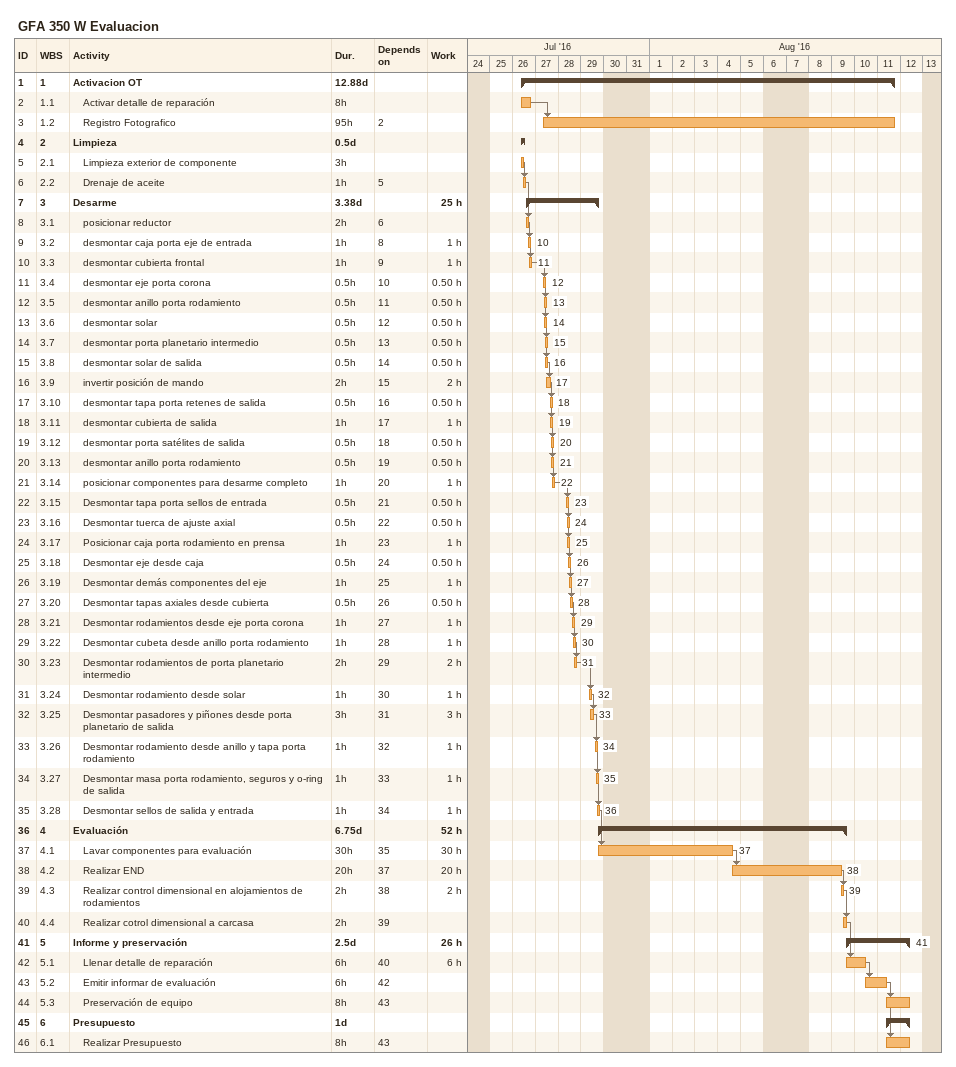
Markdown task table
GFA 350 W Evaluacion

| ID | WBS | Task | Duration | Start | Finish | Predecessors | Resources | Work (h) |
|---|---|---|---|---|---|---|---|---|
| 1 | 1 | **Activacion OT** | 12.88d | 2016-07-26 | 2016-08-11 |  |  |  |
| 2 | 1.1 | Activar detalle de reparación | 8h | 2016-07-26 | 2016-07-26 |  |  |  |
| 3 | 1.2 | Registro Fotografico | 95h | 2016-07-27 | 2016-08-11 | 2 |  |  |
| 4 | 2 | **Limpieza** | 0.5d | 2016-07-26 | 2016-07-26 |  |  |  |
| 5 | 2.1 | Limpieza exterior de componente | 3h | 2016-07-26 | 2016-07-26 |  |  |  |
| 6 | 2.2 | Drenaje de aceite | 1h | 2016-07-26 | 2016-07-26 | 5 |  |  |
| 7 | 3 | **Desarme** | 3.38d | 2016-07-26 | 2016-07-29 |  |  | 25 |
| 8 | 3.1 | posicionar reductor | 2h | 2016-07-26 | 2016-07-26 | 6 |  |  |
| 9 | 3.2 | desmontar caja porta eje de entrada | 1h | 2016-07-26 | 2016-07-26 | 8 | 10 | 1 |
| 10 | 3.3 | desmontar cubierta frontal | 1h | 2016-07-26 | 2016-07-26 | 9 | 11 | 1 |
| 11 | 3.4 | desmontar eje porta corona | 0.5h | 2016-07-27 | 2016-07-27 | 10 | 12 | 0.50 |
| 12 | 3.5 | desmontar anillo porta rodamiento | 0.5h | 2016-07-27 | 2016-07-27 | 11 | 13 | 0.50 |
| 13 | 3.6 | desmontar solar | 0.5h | 2016-07-27 | 2016-07-27 | 12 | 14 | 0.50 |
| 14 | 3.7 | desmontar porta planetario intermedio | 0.5h | 2016-07-27 | 2016-07-27 | 13 | 15 | 0.50 |
| 15 | 3.8 | desmontar solar de salida | 0.5h | 2016-07-27 | 2016-07-27 | 14 | 16 | 0.50 |
| 16 | 3.9 | invertir posición de mando | 2h | 2016-07-27 | 2016-07-27 | 15 | 17 | 2 |
| 17 | 3.10 | desmontar tapa porta retenes de salida | 0.5h | 2016-07-27 | 2016-07-27 | 16 | 18 | 0.50 |
| 18 | 3.11 | desmontar cubierta de salida | 1h | 2016-07-27 | 2016-07-27 | 17 | 19 | 1 |
| 19 | 3.12 | desmontar porta satélites de salida | 0.5h | 2016-07-27 | 2016-07-27 | 18 | 20 | 0.50 |
| 20 | 3.13 | desmontar anillo porta rodamiento | 0.5h | 2016-07-27 | 2016-07-27 | 19 | 21 | 0.50 |
| 21 | 3.14 | posicionar componentes para desarme completo | 1h | 2016-07-27 | 2016-07-27 | 20 | 22 | 1 |
| 22 | 3.15 | Desmontar tapa porta sellos de entrada | 0.5h | 2016-07-28 | 2016-07-28 | 21 | 23 | 0.50 |
| 23 | 3.16 | Desmontar tuerca de ajuste axial | 0.5h | 2016-07-28 | 2016-07-28 | 22 | 24 | 0.50 |
| 24 | 3.17 | Posicionar caja porta rodamiento en prensa | 1h | 2016-07-28 | 2016-07-28 | 23 | 25 | 1 |
| 25 | 3.18 | Desmontar eje desde caja | 0.5h | 2016-07-28 | 2016-07-28 | 24 | 26 | 0.50 |
| 26 | 3.19 | Desmontar demás componentes del eje | 1h | 2016-07-28 | 2016-07-28 | 25 | 27 | 1 |
| 27 | 3.20 | Desmontar tapas axiales desde cubierta | 0.5h | 2016-07-28 | 2016-07-28 | 26 | 28 | 0.50 |
| 28 | 3.21 | Desmontar rodamientos desde eje porta corona | 1h | 2016-07-28 | 2016-07-28 | 27 | 29 | 1 |
| 29 | 3.22 | Desmontar cubeta desde anillo porta rodamiento | 1h | 2016-07-28 | 2016-07-28 | 28 | 30 | 1 |
| 30 | 3.23 | Desmontar rodamientos de porta planetario intermedio | 2h | 2016-07-28 | 2016-07-28 | 29 | 31 | 2 |
| 31 | 3.24 | Desmontar rodamiento desde solar | 1h | 2016-07-29 | 2016-07-29 | 30 | 32 | 1 |
| 32 | 3.25 | Desmontar pasadores y piñones desde porta planetario de salida | 3h | 2016-07-29 | 2016-07-29 | 31 | 33 | 3 |
| 33 | 3.26 | Desmontar rodamiento desde anillo y tapa porta rodamiento | 1h | 2016-07-29 | 2016-07-29 | 32 | 34 | 1 |
| 34 | 3.27 | Desmontar masa porta rodamiento, seguros y o-ring de salida | 1h | 2016-07-29 | 2016-07-29 | 33 | 35 | 1 |
| 35 | 3.28 | Desmontar sellos de salida y entrada | 1h | 2016-07-29 | 2016-07-29 | 34 | 36 | 1 |
| 36 | 4 | **Evaluación** | 6.75d | 2016-07-29 | 2016-08-09 |  |  | 52 |
| 37 | 4.1 | Lavar componentes para evaluación | 30h | 2016-07-29 | 2016-08-04 | 35 | 37 | 30 |
| 38 | 4.2 | Realizar END | 20h | 2016-08-04 | 2016-08-09 | 37 | 38 | 20 |
| 39 | 4.3 | Realizar control dimensional en alojamientos de rodamientos | 2h | 2016-08-09 | 2016-08-09 | 38 | 39 | 2 |
| 40 | 4.4 | Realizar cotrol dimensional a carcasa | 2h | 2016-08-09 | 2016-08-09 | 39 |  |  |
| 41 | 5 | **Informe y preservación** | 2.5d | 2016-08-09 | 2016-08-12 |  | 41 | 26 |
| 42 | 5.1 | Llenar detalle de reparación | 6h | 2016-08-09 | 2016-08-10 | 40 |  | 6 |
| 43 | 5.2 | Emitir informar de evaluación | 6h | 2016-08-10 | 2016-08-11 | 42 |  |  |
| 44 | 5.3 | Preservación de equipo | 8h | 2016-08-11 | 2016-08-12 | 43 |  |  |
| 45 | 6 | **Presupuesto** | 1d | 2016-08-11 | 2016-08-12 |  |  |  |
| 46 | 6.1 | Realizar Presupuesto | 8h | 2016-08-11 | 2016-08-12 | 43 |  |  |
